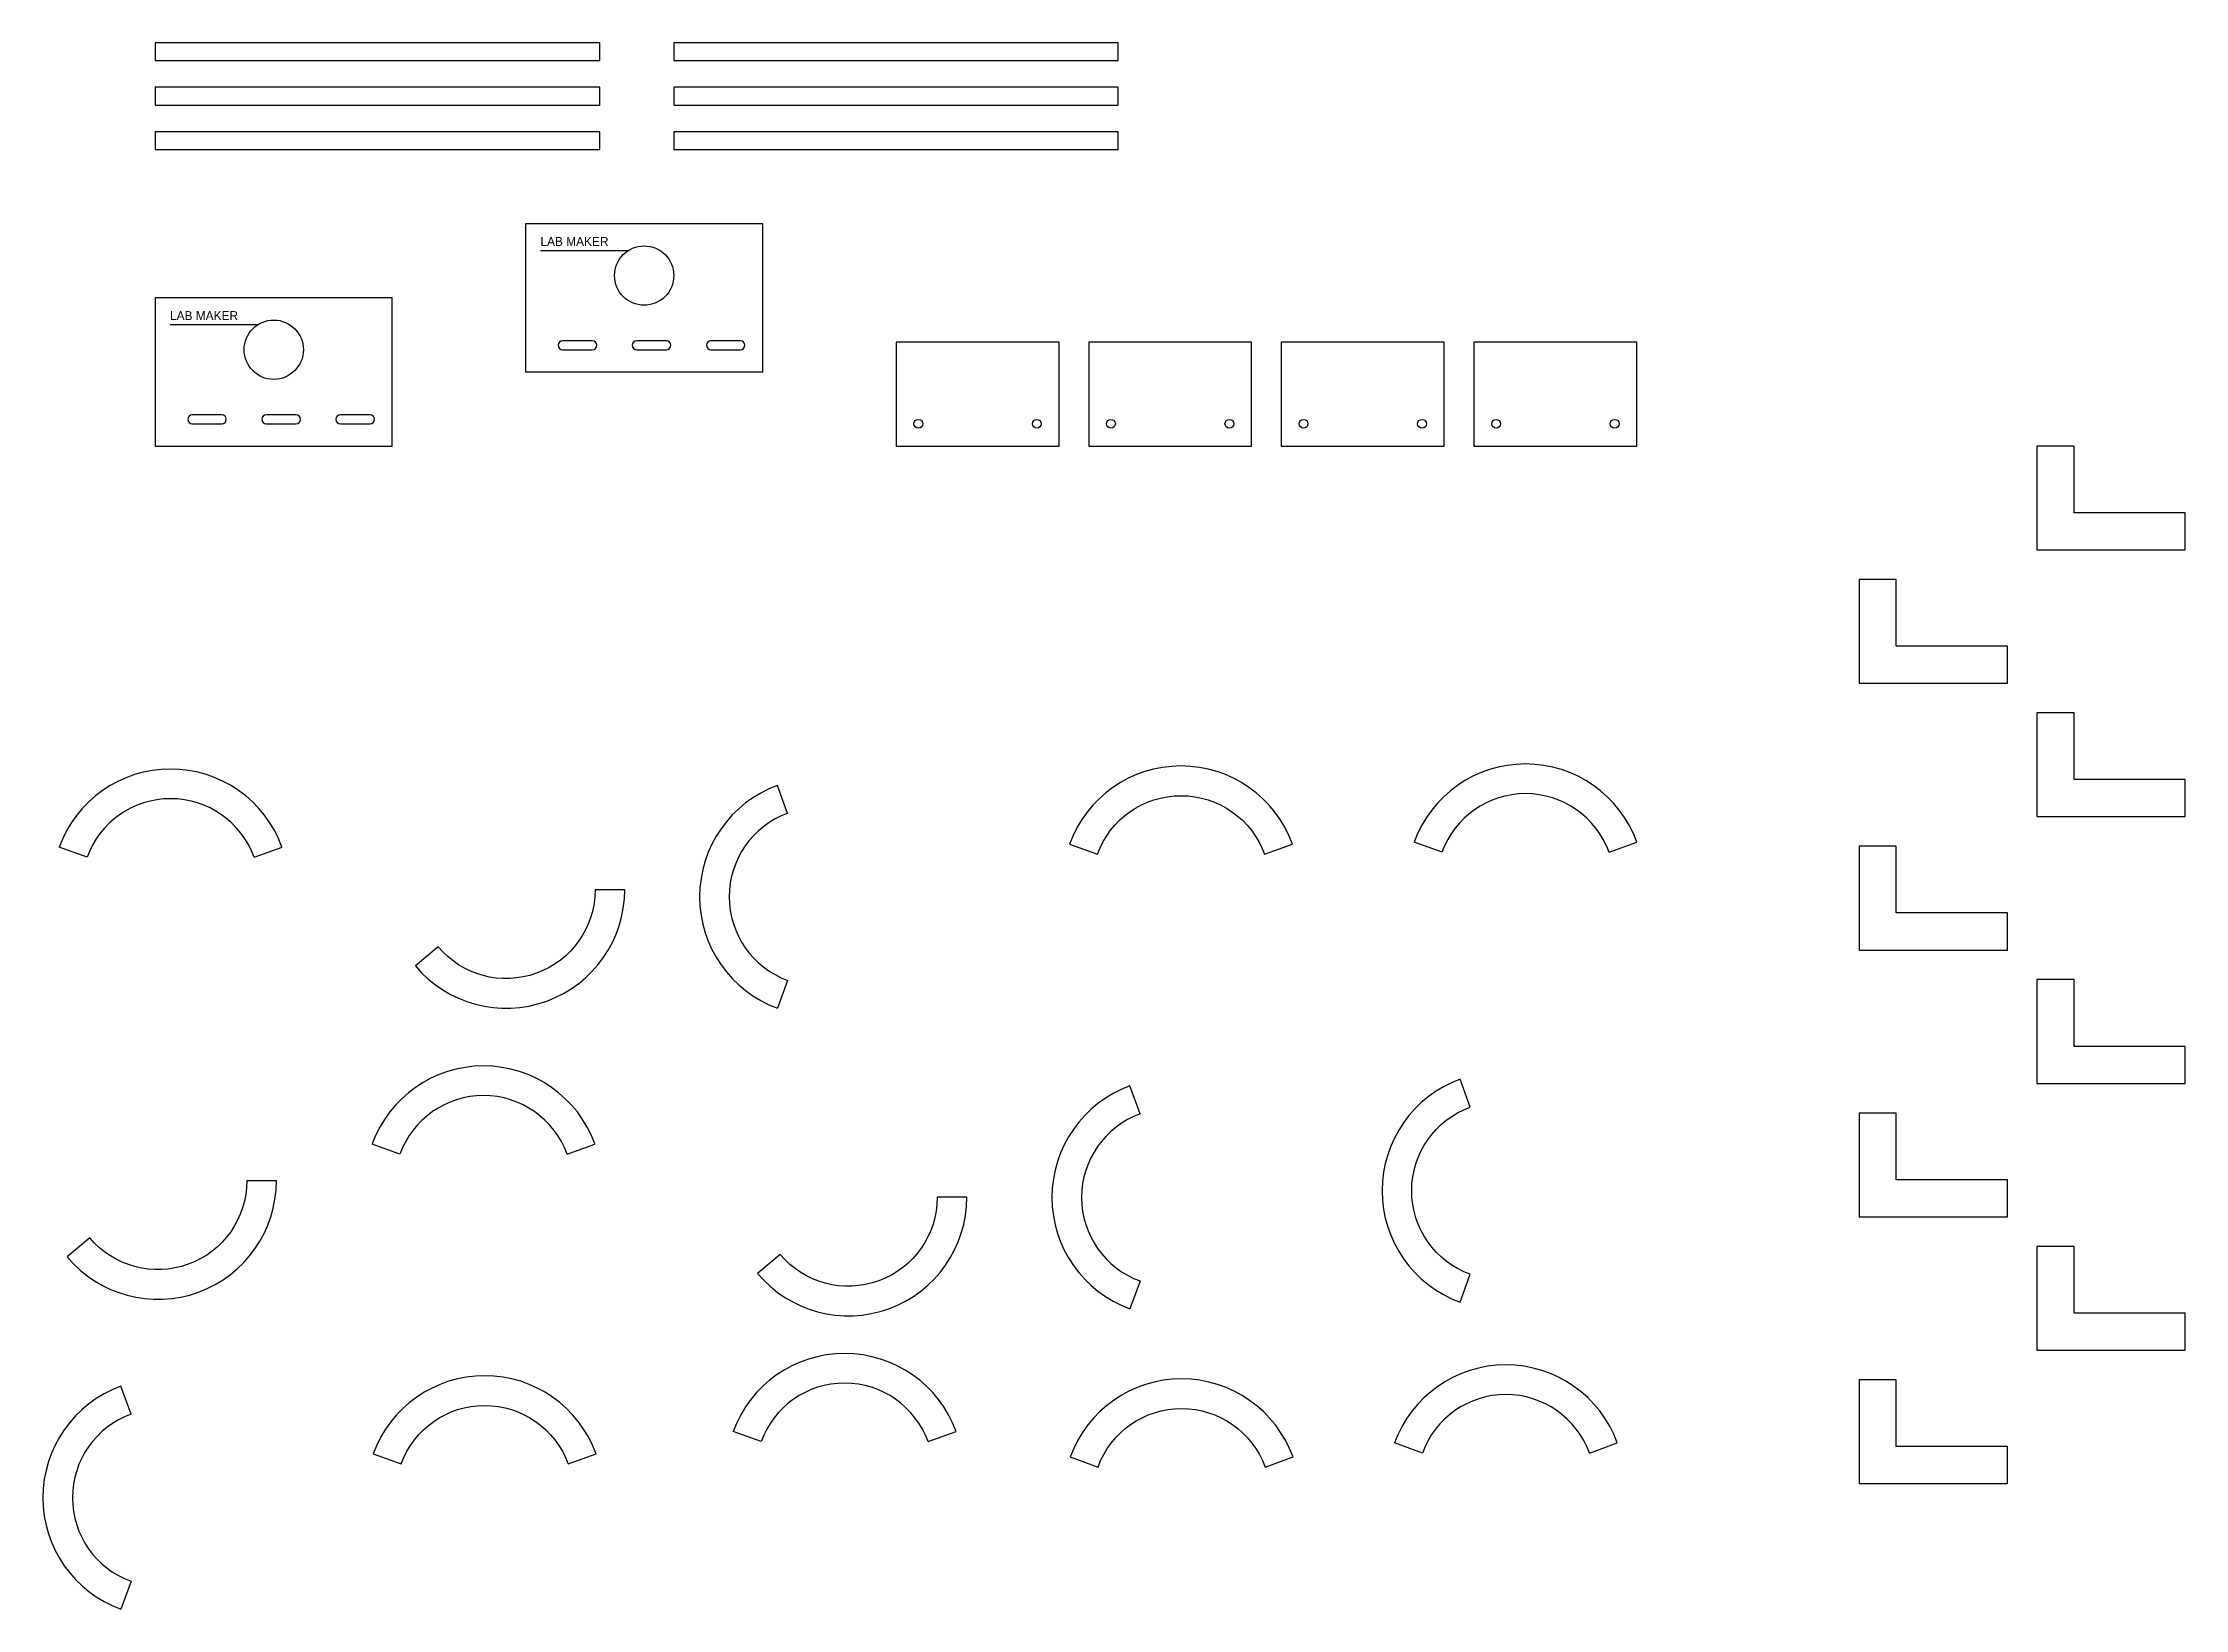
# Model space of a CAD drawing. Header units: millimetres. Extents: x -76 to 1370, y -85 to 972.
import ezdxf

# ---------------------------------------------------------------- set-up
doc = ezdxf.new("R2010")
doc.units = ezdxf.units.MM
doc.layers.add('CORTE', color=1, linetype='Continuous')
doc.layers.add('GRAVACAO', color=5, linetype='Continuous')

msp = doc.modelspace()

# ---------------------------------------------------------------- linework, layer by layer
at = {"layer": 'CORTE'}
for p, q in [((426.8, 452.2), (420, 471)), ((-46, 422.6), (-64.8, 429.4)), ((66.8, 422.6), (85.6, 429.4)), ((868.5, 426), (849.7, 432.8)), ((981.2, 426), (1000, 432.8)), ((426.8, 339.5), (420, 320.7)), ((664.7, 249.5), (657.8, 268.3)), ((165.2, 222.3), (146.4, 229.1)), ((278, 222.3), (296.8, 229.1)), ((664.7, 136.7), (657.8, 117.9)), ((-16.3, 46.9), (-23.2, 65.7)), ((408.9, 28.4), (390.1, 35.2)), ((521.7, 28.4), (540.5, 35.2)), ((855.2, 20.6), (836.4, 27.5)), ((967.9, 20.6), (986.7, 27.5)), ((-16.3, -65.9), (-23.2, -84.7))]:
    msp.add_line(p, q, dxfattribs=at)
for points in [[(0, 960), (300, 960), (300, 972), (0, 972)], [(350, 960), (650, 960), (650, 972), (350, 972)], [(0, 930), (300, 930), (300, 942), (0, 942)], [(350, 930), (650, 930), (650, 942), (350, 942)], [(0, 900), (300, 900), (300, 912), (0, 912)], [(350, 900), (650, 900), (650, 912), (350, 912)], [(250, 750), (410, 750), (410, 850), (250, 850)], [(0, 700), (160, 700), (160, 800), (0, 800)], [(500, 700), (610, 700), (610, 770), (500, 770)], [(630, 700), (740, 700), (740, 770), (630, 770)], [(760, 700), (870, 700), (870, 770), (760, 770)], [(890, 700), (1000, 700), (1000, 770), (890, 770)], [(1270, 630), (1370, 630), (1370, 655), (1295, 655), (1295, 700), (1270, 700)], [(1150, 540), (1250, 540), (1250, 565), (1175, 565), (1175, 610), (1150, 610)], [(1270, 450), (1370, 450), (1370, 475), (1295, 475), (1295, 520), (1270, 520)], [(1150, 360), (1250, 360), (1250, 385), (1175, 385), (1175, 430), (1150, 430)], [(1270, 270), (1370, 270), (1370, 295), (1295, 295), (1295, 340), (1270, 340)], [(1150, 180), (1250, 180), (1250, 205), (1175, 205), (1175, 250), (1150, 250)], [(1270, 90), (1370, 90), (1370, 115), (1295, 115), (1295, 160), (1270, 160)], [(1150, 0), (1250, 0), (1250, 25), (1175, 25), (1175, 70), (1150, 70)]]:
    msp.add_lwpolyline(points, close=True, dxfattribs=at)
for points in [[(275, 765), (295, 765, 1), (295, 771), (275, 771, 1)], [(325, 765), (345, 765, 1), (345, 771), (325, 771, 1)], [(375, 765), (395, 765, 1), (395, 771), (375, 771, 1)], [(25, 715), (45, 715, 1), (45, 721), (25, 721, 1)], [(75, 715), (95, 715, 1), (95, 721), (75, 721, 1)], [(125, 715), (145, 715, 1), (145, 721), (125, 721, 1)], [(767.5, 431.5, 0.700208), (617.1, 431.5), (635.9, 424.6, -0.700208), (748.7, 424.6)], [(175.6, 349.3, 0.700208), (316.9, 400.7), (296.9, 400.7, -0.700208), (190.9, 362.2)], [(880.7, 272.8, 0.700208), (880.7, 122.4), (887.5, 141.2, -0.700208), (887.5, 254)], [(-59.4, 152.9, 0.700208), (81.8, 204.3), (61.8, 204.3, -0.700208), (-44.1, 165.8)], [(406.5, 141.8, 0.700208), (547.8, 193.2), (527.8, 193.2, -0.700208), (421.8, 154.6)], [(297.5, 20.2, 0.700208), (147.2, 20.2), (166, 13.3, -0.700208), (278.7, 13.3)], [(767.9, 18, 0.700208), (617.5, 18), (636.3, 11.2, -0.700208), (749.1, 11.2)]]:
    msp.add_lwpolyline(points, format="xyb", close=True, dxfattribs=at)
for centre, radius in [((330, 815), 20), ((80, 765), 20), ((515, 715), 3), ((595, 715), 3), ((645, 715), 3), ((725, 715), 3), ((775, 715), 3), ((855, 715), 3), ((905, 715), 3), ((985, 715), 3)]:
    msp.add_circle(centre, radius, dxfattribs=at)
for centre, radius, start, end in [((10.4, 402.1), 80, 20, 160), ((924.8, 405.5), 80, 20, 160), ((447.4, 395.9), 80, 110, 250), ((924.8, 405.5), 60, 20, 160), ((10.4, 402.1), 60, 20, 160), ((447.4, 395.9), 60, 110, 250), ((221.6, 201.8), 80, 20, 160), ((221.6, 201.8), 60, 20, 160), ((685.2, 193.1), 80, 110, 250), ((685.2, 193.1), 60, 110, 250), ((465.3, 7.8), 80, 20, 160), ((911.6, 0.1), 80, 20, 160), ((4.2, -9.5), 80, 110, 250), ((465.3, 7.8), 60, 20, 160), ((911.6, 0.1), 60, 20, 160), ((4.2, -9.5), 60, 110, 250)]:
    msp.add_arc(centre, radius, start, end, dxfattribs=at)
at = {"layer": 'GRAVACAO'}
for p, q in [((260, 832), (320, 832)), ((10, 782), (70, 782))]:
    msp.add_line(p, q, dxfattribs=at)

# ---------------------------------------------------------------- texts
for p in [(260, 835), (10, 785)]:
    msp.add_text('LAB MAKER', height=6, dxfattribs=at).set_placement(p)

doc.saveas('drawing.dxf')
